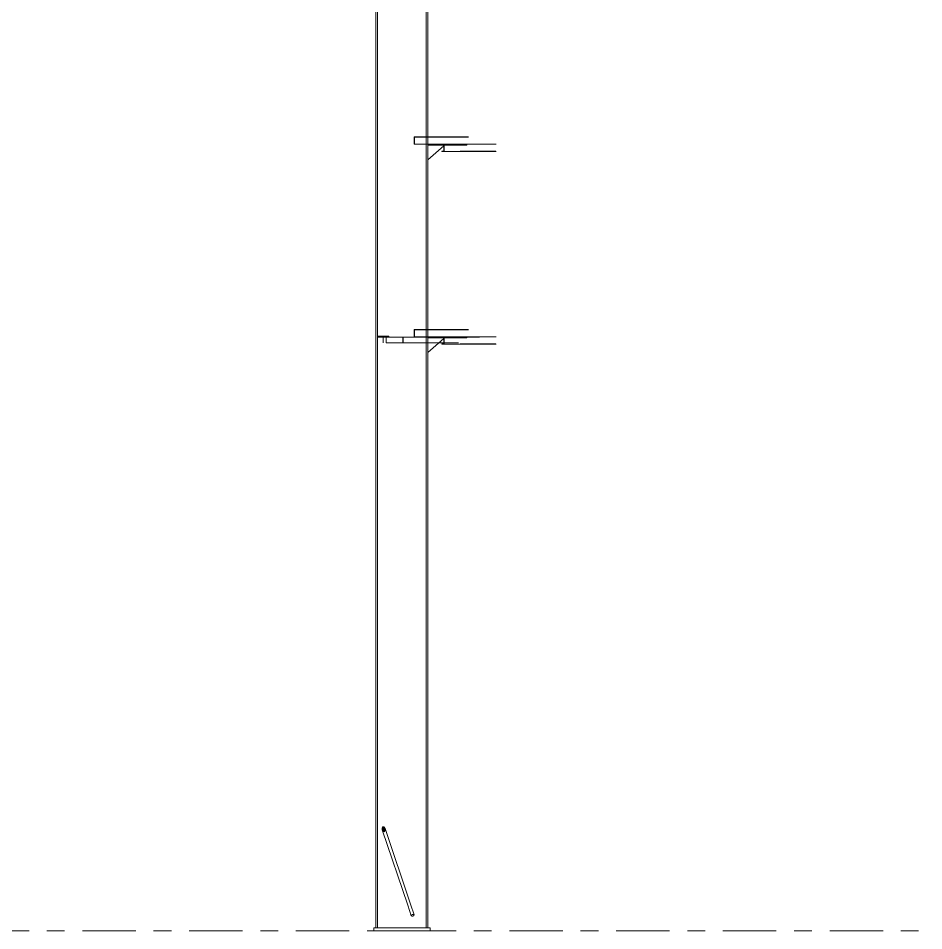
# Model space of a CAD drawing. Header units: millimetres. Extents: x -49 to 773, y -65 to 509.
# Drawn here: x 256.4 to 307.3, y 16.7 to 68 of the extents above; entities that cross this region are included whole.
import ezdxf

# ---------------------------------------------------------------- set-up
doc = ezdxf.new("R2010")
doc.units = ezdxf.units.MM
for name, pattern in [('XKITLINE00', [0]), ('XKITLINE02', [4, 2, -2]), ('XKITLINE03', [6, 3, -1, 1, -1])]:
    doc.linetypes.add(name, pattern=pattern)
doc.layers.add('Part', color=2, linetype='Continuous', lineweight=0)
doc.layers.add('S-grid', color=1, linetype='Continuous', lineweight=0)

# ---------------------------------------------------------------- blocks, each defined once
blk = doc.blocks.new('*A4')
at = {"layer": 'Part'}
blk.add_hatch(color=3, dxfattribs=at).paths.add_polyline_path([(278.658, 61.277), (278.658, 60.89), (280.336, 60.89), (280.336, 60.473), (280.197, 60.473), (280.197, 60.488), (280.32, 60.488), (280.32, 60.875), (278.641, 60.875), (278.641, 61.292), (278.781, 61.292), (278.781, 61.277)], flags=17)
blk = doc.blocks.new('*A5')
at = {"layer": 'Part'}
blk.add_hatch(color=3, dxfattribs=at).paths.add_polyline_path([(278.658, 50.443), (278.658, 50.057), (280.336, 50.057), (280.336, 49.64), (280.197, 49.64), (280.197, 49.655), (280.32, 49.655), (280.32, 50.042), (278.641, 50.042), (278.641, 50.458), (278.781, 50.458), (278.781, 50.443)], flags=17)
blk = doc.blocks.new('*A7')
at = {"layer": 'Part'}
blk.add_hatch(color=3, dxfattribs=at).paths.add_polyline_path([(277.681, 50.025), (277.681, 50.042), (278.034, 50.042), (278.034, 49.708), (278.016, 49.708), (278.016, 50.025)], flags=17)
blk = doc.blocks.new('*A95')
at = {"layer": 'Part'}
blk.add_hatch(color=3, dxfattribs=at).paths.add_polyline_path([(276.949, 22.501), (277.008, 22.408), (277.022, 22.297), (276.983, 22.232), (276.913, 22.252), (276.854, 22.344), (276.84, 22.456), (276.879, 22.521)], flags=17)
blk = doc.blocks.new('*A96')
at = {"layer": 'Part'}
blk.add_hatch(color=3, dxfattribs=at).paths.add_polyline_path([(278.658, 61.277), (278.658, 60.89), (280.336, 60.89), (280.336, 60.473), (280.197, 60.473), (280.197, 60.488), (280.32, 60.488), (280.32, 60.875), (278.641, 60.875), (278.641, 61.292), (278.781, 61.292), (278.781, 61.277)], flags=17)
blk = doc.blocks.new('*A97')
at = {"layer": 'Part'}
blk.add_hatch(color=3, dxfattribs=at).paths.add_polyline_path([(278.658, 50.443), (278.658, 50.057), (280.336, 50.057), (280.336, 49.64), (280.197, 49.64), (280.197, 49.655), (280.32, 49.655), (280.32, 50.042), (278.641, 50.042), (278.641, 50.458), (278.781, 50.458), (278.781, 50.443)], flags=17)
blk = doc.blocks.new('*A278')
at = {"layer": 'S-grid', "color": 1, "linetype": 'XKITLINE03', "lineweight": 0}
blk.add_line((-10, 16.667), (307.287, 16.667), dxfattribs=at)
blk = doc.blocks.new('*A284')
at = {"layer": 'Part', "color": 2, "linetype": 'XKITLINE00', "lineweight": 0}
for p, q in [((278.641, 60.875), (278.641, 61.292)), ((278.641, 61.292), (281.692, 61.292)), ((281.692, 61.277), (278.658, 61.277)), ((278.658, 61.277), (278.658, 60.89)), ((278.781, 61.277), (278.781, 61.292)), ((278.641, 60.875), (280.32, 60.875)), ((283.248, 60.89), (278.658, 60.89)), ((280.32, 60.488), (280.32, 60.875)), ((280.336, 60.473), (280.336, 60.89)), ((280.197, 60.473), (280.197, 60.488)), ((280.32, 60.488), (280.197, 60.488)), ((283.248, 60.473), (280.197, 60.473))]:
    blk.add_line(p, q, dxfattribs=at)
at = {"layer": 'Part', "color": 7, "linetype": 'XKITLINE02', "lineweight": 0}
for p, q in [((280.32, 60.875), (283.231, 60.875)), ((283.231, 60.488), (280.32, 60.488))]:
    blk.add_line(p, q, dxfattribs=at)
blk = doc.blocks.new('*A285')
at = {"layer": 'Part', "color": 2, "linetype": 'XKITLINE00', "lineweight": 0}
for p, q in [((278.641, 50.042), (278.641, 50.458)), ((278.641, 50.458), (281.692, 50.458)), ((281.692, 50.443), (278.658, 50.443)), ((278.658, 50.443), (278.658, 50.057)), ((278.781, 50.443), (278.781, 50.458)), ((278.641, 50.042), (280.32, 50.042)), ((283.248, 50.057), (278.658, 50.057)), ((280.32, 49.655), (280.32, 50.042)), ((280.336, 49.64), (280.336, 50.057)), ((280.197, 49.64), (280.197, 49.655)), ((280.32, 49.655), (280.197, 49.655)), ((283.248, 49.64), (280.197, 49.64))]:
    blk.add_line(p, q, dxfattribs=at)
at = {"layer": 'Part', "color": 7, "linetype": 'XKITLINE02', "lineweight": 0}
for p, q in [((280.32, 50.042), (283.231, 50.042)), ((283.231, 49.655), (280.32, 49.655))]:
    blk.add_line(p, q, dxfattribs=at)
blk = doc.blocks.new('*A286')
at = {"layer": 'Part', "color": 7, "linetype": 'XKITLINE02', "lineweight": 0}
for p, q in [((276.5, 105.22), (276.5, 107.718)), ((276.5, 107.718), (279.325, 107.42)), ((276.592, 107.709), (276.592, 105.21)), ((279.325, 104.625), (279.325, 104.208)), ((279.417, 104.625), (279.417, 104.208)), ((279.325, 93.792), (279.325, 93.375)), ((279.417, 93.792), (279.417, 93.375)), ((279.325, 82.958), (279.325, 82.542)), ((279.417, 82.958), (279.417, 82.542)), ((279.325, 72.125), (279.325, 71.708)), ((279.417, 72.125), (279.417, 71.708)), ((279.325, 61.292), (279.325, 60.875)), ((279.417, 61.292), (279.417, 60.875)), ((279.325, 50.458), (279.325, 50.042)), ((279.417, 50.458), (279.417, 50.042)), ((279.417, 16.833), (276.5, 16.833))]:
    blk.add_line(p, q, dxfattribs=at)
at = {"layer": 'Part', "color": 2, "linetype": 'XKITLINE00', "lineweight": 0}
for p, q in [((279.417, 107.411), (279.325, 107.42)), ((279.325, 107.42), (279.325, 104.625)), ((279.417, 107.411), (279.417, 104.625)), ((276.5, 105.22), (276.5, 16.833)), ((276.592, 105.21), (276.592, 16.833)), ((279.325, 104.208), (279.325, 93.792)), ((279.417, 104.208), (279.417, 93.792)), ((279.325, 93.375), (279.325, 82.958)), ((279.417, 93.375), (279.417, 82.958)), ((279.325, 82.542), (279.325, 72.125)), ((279.417, 82.542), (279.417, 72.125)), ((279.325, 71.708), (279.325, 61.292)), ((279.417, 71.708), (279.417, 61.292)), ((279.325, 60.875), (279.325, 50.458)), ((279.417, 60.875), (279.417, 50.458)), ((279.325, 50.042), (279.325, 16.833)), ((279.417, 50.042), (279.417, 16.833))]:
    blk.add_line(p, q, dxfattribs=at)
blk = doc.blocks.new('*A288')
at = {"layer": 'Part', "color": 2, "linetype": 'XKITLINE00', "lineweight": 0}
for p, q in [((279.542, 16.833), (276.375, 16.833)), ((276.375, 16.667), (276.375, 16.833)), ((279.542, 16.667), (276.375, 16.667)), ((279.542, 16.833), (279.542, 16.667))]:
    blk.add_line(p, q, dxfattribs=at)
blk = doc.blocks.new('*A289')
at = {"layer": 'Part', "color": 7, "linetype": 'XKITLINE02', "lineweight": 0}
for p, q in [((276.726, 50.042), (276.726, 50.025)), ((281.146, 50.042), (276.726, 50.042)), ((276.726, 50.025), (281.115, 50.025)), ((276.898, 49.708), (276.898, 50.025)), ((276.907, 49.708), (276.907, 50.042)), ((280.035, 49.708), (276.898, 49.708)), ((281.146, 49.708), (280.32, 49.708))]:
    blk.add_line(p, q, dxfattribs=at)
at = {"layer": 'Part', "color": 2, "linetype": 'XKITLINE00', "lineweight": 0}
blk.add_line((280.32, 49.708), (280.035, 49.708), dxfattribs=at)
blk = doc.blocks.new('*A291')
at = {"layer": 'Part', "color": 2, "linetype": 'XKITLINE00', "lineweight": 0}
for p, q in [((276.766, 50.042), (276.766, 50.025)), ((276.766, 50.025), (277.681, 50.025)), ((278.034, 50.042), (276.894, 50.042)), ((277.065, 49.708), (277.065, 50.025)), ((277.681, 50.025), (277.681, 50.042)), ((278.016, 50.025), (277.681, 50.025)), ((278.016, 49.708), (278.016, 50.025)), ((278.034, 49.708), (278.034, 50.042)), ((278.034, 49.708), (277.065, 49.708))]:
    blk.add_line(p, q, dxfattribs=at)
at = {"layer": 'Part', "color": 7, "linetype": 'XKITLINE02', "lineweight": 0}
for p, q in [((276.894, 50.042), (276.766, 50.042)), ((277.08, 49.708), (277.08, 50.042))]:
    blk.add_line(p, q, dxfattribs=at)
blk = doc.blocks.new('*A292')
at = {"layer": 'Part', "color": 7, "linetype": 'XKITLINE02', "lineweight": 0}
for p, q in [((279.417, 50), (279.417, 49.167)), ((280.368, 50), (279.417, 50)), ((280.32, 49.958), (280.368, 50))]:
    blk.add_line(p, q, dxfattribs=at)
at = {"layer": 'Part', "color": 2, "linetype": 'XKITLINE00', "lineweight": 0}
blk.add_line((280.32, 49.958), (279.417, 49.167), dxfattribs=at)
blk = doc.blocks.new('*A293')
at = {"layer": 'Part', "color": 7, "linetype": 'XKITLINE02', "lineweight": 0}
for p, q in [((281.614, 50.042), (279.417, 50.042)), ((279.417, 50.042), (279.417, 50)), ((279.417, 50.042), (279.417, 50)), ((280.225, 50), (280.225, 50.042)), ((281.614, 50), (280.32, 50)), ((281.13, 50), (281.13, 50.042)), ((281.614, 50), (281.614, 50.042))]:
    blk.add_line(p, q, dxfattribs=at)
at = {"layer": 'Part', "color": 2, "linetype": 'XKITLINE00', "lineweight": 0}
for p, q in [((279.417, 50), (280.32, 50)), ((279.969, 50), (279.969, 50.042))]:
    blk.add_line(p, q, dxfattribs=at)
blk = doc.blocks.new('*A294')
at = {"layer": 'Part', "color": 7, "linetype": 'XKITLINE02', "lineweight": 0}
for p, q in [((279.417, 60.833), (279.417, 60)), ((280.368, 60.833), (279.417, 60.833)), ((280.32, 60.791), (280.368, 60.833))]:
    blk.add_line(p, q, dxfattribs=at)
at = {"layer": 'Part', "color": 2, "linetype": 'XKITLINE00', "lineweight": 0}
blk.add_line((280.32, 60.791), (279.417, 60), dxfattribs=at)
blk = doc.blocks.new('*A295')
at = {"layer": 'Part', "color": 7, "linetype": 'XKITLINE02', "lineweight": 0}
for p, q in [((281.614, 60.875), (279.417, 60.875)), ((279.417, 60.875), (279.417, 60.833)), ((279.417, 60.875), (279.417, 60.833)), ((280.225, 60.833), (280.225, 60.875)), ((281.614, 60.833), (280.32, 60.833)), ((281.13, 60.833), (281.13, 60.875)), ((281.614, 60.833), (281.614, 60.875))]:
    blk.add_line(p, q, dxfattribs=at)
at = {"layer": 'Part', "color": 2, "linetype": 'XKITLINE00', "lineweight": 0}
for p, q in [((279.417, 60.833), (280.32, 60.833)), ((279.969, 60.833), (279.969, 60.875))]:
    blk.add_line(p, q, dxfattribs=at)
blk = doc.blocks.new('*A597')
at = {"layer": 'Part', "color": 2, "linetype": 'XKITLINE00', "lineweight": 0}
for p, q in [((276.879, 22.521), (276.84, 22.456)), ((276.84, 22.456), (276.854, 22.344)), ((278.283, 18.101), (276.854, 22.344)), ((276.854, 22.344), (276.913, 22.252)), ((276.949, 22.501), (276.879, 22.521)), ((276.913, 22.252), (276.983, 22.232)), ((277.008, 22.408), (276.949, 22.501)), ((276.983, 22.232), (277.022, 22.297)), ((278.438, 18.165), (277.008, 22.408)), ((277.022, 22.297), (277.008, 22.408))]:
    blk.add_line(p, q, dxfattribs=at)
at = {"layer": 'Part', "color": 7, "linetype": 'XKITLINE02', "lineweight": 0}
for p, q in [((278.483, 17.509), (278.283, 18.101)), ((278.64, 17.565), (278.438, 18.165)), ((278.483, 17.509), (278.494, 17.547)), ((278.518, 17.487), (278.483, 17.509)), ((278.494, 17.547), (278.544, 17.579)), ((278.579, 17.495), (278.518, 17.487)), ((278.544, 17.579), (278.604, 17.586)), ((278.629, 17.527), (278.579, 17.495)), ((278.604, 17.586), (278.64, 17.565)), ((278.64, 17.565), (278.629, 17.527))]:
    blk.add_line(p, q, dxfattribs=at)
blk = doc.blocks.new('*A598')
at = {"layer": 'Part', "color": 2, "linetype": 'XKITLINE00', "lineweight": 0}
for p, q in [((278.641, 60.875), (278.641, 61.292)), ((278.641, 61.292), (281.692, 61.292)), ((281.692, 61.277), (278.658, 61.277)), ((278.658, 61.277), (278.658, 60.89)), ((278.781, 61.277), (278.781, 61.292)), ((278.641, 60.875), (280.32, 60.875)), ((283.248, 60.89), (278.658, 60.89)), ((280.32, 60.488), (280.32, 60.875)), ((280.336, 60.473), (280.336, 60.89)), ((280.197, 60.473), (280.197, 60.488)), ((280.32, 60.488), (280.197, 60.488)), ((283.248, 60.473), (280.197, 60.473))]:
    blk.add_line(p, q, dxfattribs=at)
at = {"layer": 'Part', "color": 7, "linetype": 'XKITLINE02', "lineweight": 0}
for p, q in [((280.32, 60.875), (283.231, 60.875)), ((283.231, 60.488), (280.32, 60.488))]:
    blk.add_line(p, q, dxfattribs=at)
blk = doc.blocks.new('*A599')
at = {"layer": 'Part', "color": 2, "linetype": 'XKITLINE00', "lineweight": 0}
for p, q in [((278.641, 50.042), (278.641, 50.458)), ((278.641, 50.458), (281.692, 50.458)), ((281.692, 50.443), (278.658, 50.443)), ((278.658, 50.443), (278.658, 50.057)), ((278.781, 50.443), (278.781, 50.458)), ((278.641, 50.042), (280.32, 50.042)), ((283.248, 50.057), (278.658, 50.057)), ((280.32, 49.655), (280.32, 50.042)), ((280.336, 49.64), (280.336, 50.057)), ((280.197, 49.64), (280.197, 49.655)), ((280.32, 49.655), (280.197, 49.655)), ((283.248, 49.64), (280.197, 49.64))]:
    blk.add_line(p, q, dxfattribs=at)
at = {"layer": 'Part', "color": 7, "linetype": 'XKITLINE02', "lineweight": 0}
for p, q in [((280.32, 50.042), (283.231, 50.042)), ((283.231, 49.655), (280.32, 49.655))]:
    blk.add_line(p, q, dxfattribs=at)
blk = doc.blocks.new('*A600')
at = {"layer": 'Part', "color": 7, "linetype": 'XKITLINE02', "lineweight": 0}
for p, q in [((277.217, 50.083), (276.592, 50.083)), ((276.592, 50.083), (276.592, 50.042)), ((276.592, 50.042), (277.217, 50.042)), ((276.717, 50.042), (276.717, 50.083)), ((277.217, 50.042), (277.217, 50.083))]:
    blk.add_line(p, q, dxfattribs=at)
blk = doc.blocks.new('*A601')
at = {"layer": 'Part', "color": 2, "linetype": 'XKITLINE00', "lineweight": 0}
for p, q in [((277.217, 50.083), (276.592, 50.083)), ((276.894, 50.042), (276.592, 50.042)), ((277.217, 50.042), (277.217, 50.083))]:
    blk.add_line(p, q, dxfattribs=at)
at = {"layer": 'Part', "color": 7, "linetype": 'XKITLINE02', "lineweight": 0}
for p, q in [((276.592, 50.042), (276.592, 50.083)), ((276.717, 50.042), (276.717, 50.083)), ((277.217, 50.042), (276.894, 50.042))]:
    blk.add_line(p, q, dxfattribs=at)

msp = doc.modelspace()

# ---------------------------------------------------------------- block references
at = {"lineweight": 0}
for name in ['*A286', '*A4', '*A96', '*A284', '*A598', '*A295', '*A294', '*A5', '*A97', '*A285', '*A599', '*A600', '*A601', '*A289', '*A291', '*A7', '*A293', '*A292', '*A95', '*A597', '*A278', '*A288']:
    msp.add_blockref(name, (0, 0), dxfattribs=at)

doc.saveas('drawing.dxf')
